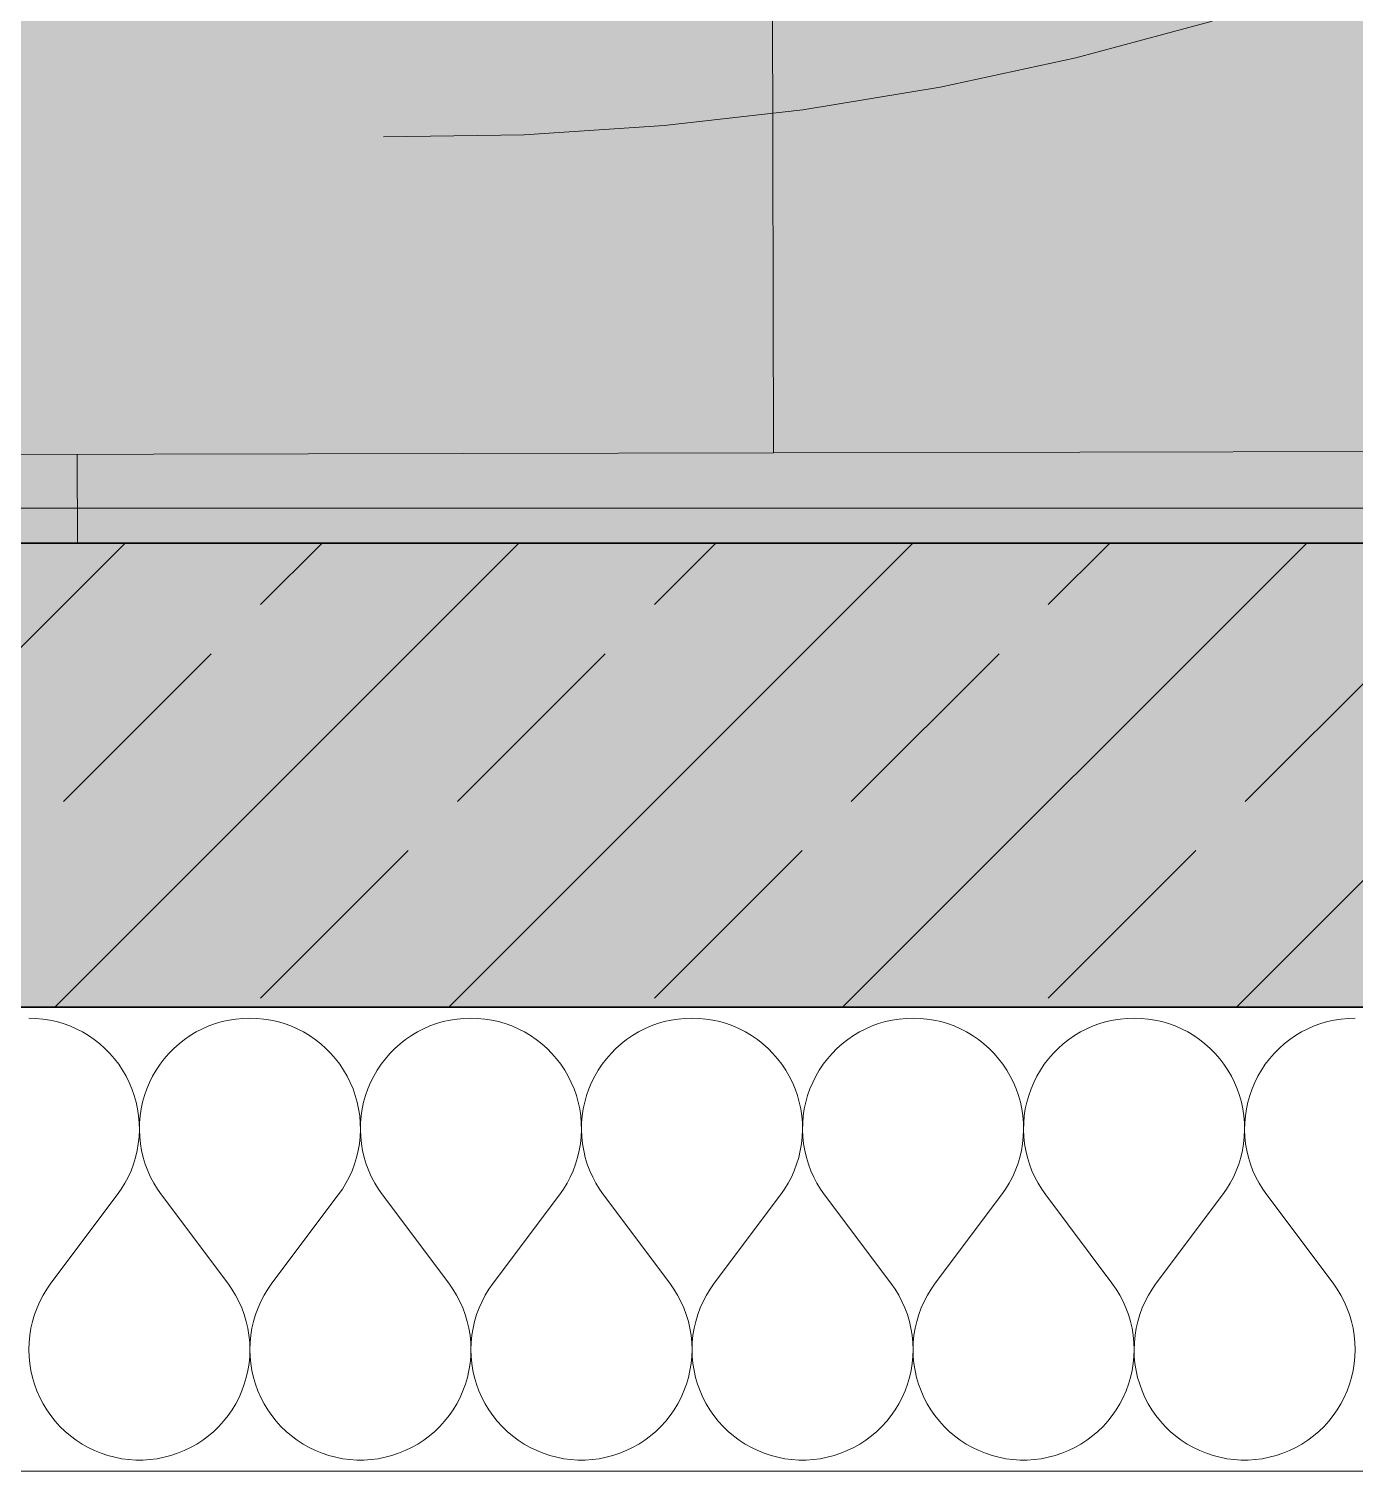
# Model space of a CAD drawing. Header units: metres. Extents: x -22.4 to 53.1, y 133.6 to 157.9.
# Drawn here: x 28.654 to 29.225, y 137.64 to 138.262 of the extents above; entities that cross this region are included whole.
import ezdxf

# ---------------------------------------------------------------- set-up
doc = ezdxf.new("R2010")
doc.units = ezdxf.units.M
doc.header["$MEASUREMENT"] = 0
doc.linetypes.add('Strichlinie_ eng', pattern=[0.0023, 0.0015, -0.0008])
for name, color, linetype in [('10  Treppen + Rampen', 7, 'Continuous'), ('10  Wand Massiv', 7, 'Continuous'), ('10  Wand Massiv_Schnittschraffur', 7, 'Continuous'), ('20  Boden Aufbauten', 7, 'Continuous'), ('20  Boden Aufbauten_Deckschraffur', 7, 'Continuous')]:
    doc.layers.add(name, color=color, linetype=linetype)

# ---------------------------------------------------------------- blocks, each defined once
blk = doc.blocks.new('*X23', base_point=(-23.4289, 120.77961))
at = {"layer": '20  Boden Aufbauten_Deckschraffur', "color": 254, "linetype": 'Continuous', "lineweight": 18, "ltscale": 1000, "true_color": 0xdfdfdf}
for p, q in [((28.97479, 138.07882), (28.97415, 138.37882)), ((28.56843, 138.07796), (28.97479, 138.07882)), ((28.67487, 138.03991), (28.67479, 138.07819)), ((28.97479, 138.07882), (29.87478, 138.08074)), ((28.97479, 138.07882), (29.87478, 138.08074))]:
    blk.add_line(p, q, dxfattribs=at)
blk = doc.blocks.new('*X62', base_point=(-23.4289, 120.77961))
at = {"layer": '10  Wand Massiv_Schnittschraffur', "color": 98, "linetype": 'Continuous', "lineweight": 13, "ltscale": 1000, "true_color": 0x000100}
for p, q in [((28.65697, 137.83505), (28.65396, 137.83515)), ((28.65997, 137.83477), (28.65697, 137.83505)), ((28.66295, 137.83429), (28.65997, 137.83477)), ((28.66588, 137.83363), (28.66295, 137.83429)), ((28.66878, 137.83278), (28.66588, 137.83363)), ((28.67161, 137.83176), (28.66878, 137.83278)), ((28.73439, 137.83278), (28.73156, 137.83176)), ((28.73728, 137.83363), (28.73439, 137.83278)), ((28.74022, 137.83429), (28.73728, 137.83363)), ((28.74319, 137.83477), (28.74022, 137.83429)), ((28.74619, 137.83505), (28.74319, 137.83477)), ((28.7492, 137.83515), (28.74619, 137.83505)), ((28.75221, 137.83505), (28.7492, 137.83515)), ((28.75521, 137.83477), (28.75221, 137.83505)), ((28.75818, 137.83429), (28.75521, 137.83477)), ((28.76112, 137.83363), (28.75818, 137.83429)), ((28.76401, 137.83278), (28.76112, 137.83363)), ((28.76685, 137.83176), (28.76401, 137.83278)), ((28.82963, 137.83278), (28.82679, 137.83176)), ((28.83252, 137.83363), (28.82963, 137.83278)), ((28.83546, 137.83429), (28.83252, 137.83363)), ((28.83843, 137.83477), (28.83546, 137.83429)), ((28.84143, 137.83505), (28.83843, 137.83477)), ((28.84444, 137.83515), (28.84143, 137.83505)), ((28.84745, 137.83505), (28.84444, 137.83515)), ((28.85045, 137.83477), (28.84745, 137.83505)), ((28.85342, 137.83429), (28.85045, 137.83477)), ((28.85636, 137.83363), (28.85342, 137.83429)), ((28.85925, 137.83278), (28.85636, 137.83363)), ((28.86208, 137.83176), (28.85925, 137.83278)), ((28.92486, 137.83278), (28.92203, 137.83176)), ((28.92775, 137.83363), (28.92486, 137.83278)), ((28.93069, 137.83429), (28.92775, 137.83363)), ((28.93367, 137.83477), (28.93069, 137.83429)), ((28.93667, 137.83505), (28.93367, 137.83477)), ((28.93968, 137.83515), (28.93667, 137.83505)), ((28.94269, 137.83505), (28.93968, 137.83515)), ((28.94569, 137.83477), (28.94269, 137.83505)), ((28.94866, 137.83429), (28.94569, 137.83477)), ((28.9516, 137.83363), (28.94866, 137.83429)), ((28.95449, 137.83278), (28.9516, 137.83363)), ((28.95732, 137.83176), (28.95449, 137.83278)), ((29.0201, 137.83278), (29.01727, 137.83176)), ((29.02299, 137.83363), (29.0201, 137.83278)), ((29.02593, 137.83429), (29.02299, 137.83363)), ((29.02891, 137.83477), (29.02593, 137.83429)), ((29.0319, 137.83505), (29.02891, 137.83477)), ((29.03491, 137.83515), (29.0319, 137.83505)), ((29.03793, 137.83505), (29.03491, 137.83515)), ((29.04092, 137.83477), (29.03793, 137.83505)), ((29.0439, 137.83429), (29.04092, 137.83477)), ((29.04684, 137.83363), (29.0439, 137.83429)), ((29.04973, 137.83278), (29.04684, 137.83363)), ((29.05256, 137.83176), (29.04973, 137.83278)), ((29.11534, 137.83278), (29.11251, 137.83176)), ((29.11823, 137.83363), (29.11534, 137.83278)), ((29.12117, 137.83429), (29.11823, 137.83363)), ((29.12414, 137.83477), (29.12117, 137.83429)), ((29.12714, 137.83505), (29.12414, 137.83477)), ((29.13015, 137.83515), (29.12714, 137.83505)), ((29.13316, 137.83505), (29.13015, 137.83515)), ((29.13616, 137.83477), (29.13316, 137.83505)), ((29.13914, 137.83429), (29.13616, 137.83477)), ((29.14208, 137.83363), (29.13914, 137.83429)), ((29.14497, 137.83278), (29.14208, 137.83363)), ((29.1478, 137.83176), (29.14497, 137.83278)), ((29.21058, 137.83278), (29.20775, 137.83176)), ((29.21347, 137.83363), (29.21058, 137.83278)), ((29.21641, 137.83429), (29.21347, 137.83363)), ((29.21938, 137.83477), (29.21641, 137.83429)), ((29.22238, 137.83505), (29.21938, 137.83477)), ((29.22539, 137.83515), (29.22238, 137.83505)), ((28.67437, 137.83055), (28.67161, 137.83176)), ((28.67705, 137.82918), (28.67437, 137.83055)), ((28.67963, 137.82763), (28.67705, 137.82918)), ((28.68212, 137.82593), (28.67963, 137.82763)), ((28.72353, 137.82763), (28.72104, 137.82593)), ((28.72612, 137.82918), (28.72353, 137.82763)), ((28.72879, 137.83055), (28.72612, 137.82918)), ((28.73156, 137.83176), (28.72879, 137.83055)), ((28.76961, 137.83055), (28.76685, 137.83176)), ((28.77229, 137.82918), (28.76961, 137.83055)), ((28.77487, 137.82763), (28.77229, 137.82918)), ((28.77736, 137.82593), (28.77487, 137.82763)), ((28.81877, 137.82763), (28.81628, 137.82593)), ((28.82135, 137.82918), (28.81877, 137.82763)), ((28.82403, 137.83055), (28.82135, 137.82918)), ((28.82679, 137.83176), (28.82403, 137.83055)), ((28.86484, 137.83055), (28.86208, 137.83176)), ((28.86752, 137.82918), (28.86484, 137.83055)), ((28.87011, 137.82763), (28.86752, 137.82918)), ((28.8726, 137.82593), (28.87011, 137.82763)), ((28.914, 137.82763), (28.91152, 137.82593)), ((28.91659, 137.82918), (28.914, 137.82763)), ((28.91927, 137.83055), (28.91659, 137.82918)), ((28.92203, 137.83176), (28.91927, 137.83055)), ((28.96008, 137.83055), (28.95732, 137.83176)), ((28.96276, 137.82918), (28.96008, 137.83055)), ((28.96535, 137.82763), (28.96276, 137.82918)), ((28.96783, 137.82593), (28.96535, 137.82763)), ((29.00924, 137.82763), (29.00676, 137.82593)), ((29.01183, 137.82918), (29.00924, 137.82763)), ((29.01451, 137.83055), (29.01183, 137.82918)), ((29.01727, 137.83176), (29.01451, 137.83055)), ((29.05532, 137.83055), (29.05256, 137.83176)), ((29.058, 137.82918), (29.05532, 137.83055)), ((29.06059, 137.82763), (29.058, 137.82918)), ((29.06307, 137.82593), (29.06059, 137.82763)), ((29.10448, 137.82763), (29.102, 137.82593)), ((29.10707, 137.82918), (29.10448, 137.82763)), ((29.10975, 137.83055), (29.10707, 137.82918)), ((29.11251, 137.83176), (29.10975, 137.83055)), ((29.15056, 137.83055), (29.1478, 137.83176)), ((29.15324, 137.82918), (29.15056, 137.83055)), ((29.15583, 137.82763), (29.15324, 137.82918)), ((29.15831, 137.82593), (29.15583, 137.82763)), ((29.19972, 137.82763), (29.19723, 137.82593)), ((29.20231, 137.82918), (29.19972, 137.82763)), ((29.20499, 137.83055), (29.20231, 137.82918)), ((29.20775, 137.83176), (29.20499, 137.83055)), ((28.68449, 137.82407), (28.68212, 137.82593)), ((28.68674, 137.82207), (28.68449, 137.82407)), ((28.68886, 137.81993), (28.68674, 137.82207)), ((28.69084, 137.81766), (28.68886, 137.81993)), ((28.7143, 137.81993), (28.71233, 137.81766)), ((28.71642, 137.82207), (28.7143, 137.81993)), ((28.71867, 137.82407), (28.71642, 137.82207)), ((28.72104, 137.82593), (28.71867, 137.82407)), ((28.77973, 137.82407), (28.77736, 137.82593)), ((28.78198, 137.82207), (28.77973, 137.82407)), ((28.7841, 137.81993), (28.78198, 137.82207)), ((28.78608, 137.81766), (28.7841, 137.81993)), ((28.80954, 137.81993), (28.80756, 137.81766)), ((28.81166, 137.82207), (28.80954, 137.81993)), ((28.81391, 137.82407), (28.81166, 137.82207)), ((28.81628, 137.82593), (28.81391, 137.82407)), ((28.87497, 137.82407), (28.8726, 137.82593)), ((28.87722, 137.82207), (28.87497, 137.82407)), ((28.87933, 137.81993), (28.87722, 137.82207)), ((28.88131, 137.81766), (28.87933, 137.81993)), ((28.90478, 137.81993), (28.9028, 137.81766)), ((28.9069, 137.82207), (28.90478, 137.81993)), ((28.90915, 137.82407), (28.9069, 137.82207)), ((28.91152, 137.82593), (28.90915, 137.82407)), ((28.97021, 137.82407), (28.96783, 137.82593)), ((28.97245, 137.82207), (28.97021, 137.82407)), ((28.97457, 137.81993), (28.97245, 137.82207)), ((28.97655, 137.81766), (28.97457, 137.81993)), ((29.00002, 137.81993), (28.99804, 137.81766)), ((29.00214, 137.82207), (29.00002, 137.81993)), ((29.00439, 137.82407), (29.00214, 137.82207)), ((29.00676, 137.82593), (29.00439, 137.82407)), ((29.06544, 137.82407), (29.06307, 137.82593)), ((29.06769, 137.82207), (29.06544, 137.82407)), ((29.06981, 137.81993), (29.06769, 137.82207)), ((29.07179, 137.81766), (29.06981, 137.81993)), ((29.09526, 137.81993), (29.09328, 137.81766)), ((29.09738, 137.82207), (29.09526, 137.81993)), ((29.09962, 137.82407), (29.09738, 137.82207)), ((29.102, 137.82593), (29.09962, 137.82407)), ((29.16068, 137.82407), (29.15831, 137.82593)), ((29.16293, 137.82207), (29.16068, 137.82407)), ((29.16505, 137.81993), (29.16293, 137.82207)), ((29.16703, 137.81766), (29.16505, 137.81993)), ((29.1905, 137.81993), (29.18852, 137.81766)), ((29.19261, 137.82207), (29.1905, 137.81993)), ((29.19486, 137.82407), (29.19261, 137.82207)), ((29.19723, 137.82593), (29.19486, 137.82407)), ((28.69267, 137.81527), (28.69084, 137.81766)), ((28.69434, 137.81276), (28.69267, 137.81527)), ((28.71049, 137.81527), (28.70882, 137.81276)), ((28.71233, 137.81766), (28.71049, 137.81527)), ((28.78791, 137.81527), (28.78608, 137.81766)), ((28.78958, 137.81276), (28.78791, 137.81527)), ((28.80573, 137.81527), (28.80406, 137.81276)), ((28.80756, 137.81766), (28.80573, 137.81527)), ((28.88314, 137.81527), (28.88131, 137.81766)), ((28.88482, 137.81276), (28.88314, 137.81527)), ((28.90097, 137.81527), (28.89929, 137.81276)), ((28.9028, 137.81766), (28.90097, 137.81527)), ((28.97838, 137.81527), (28.97655, 137.81766)), ((28.98006, 137.81276), (28.97838, 137.81527)), ((28.99621, 137.81527), (28.99453, 137.81276)), ((28.99804, 137.81766), (28.99621, 137.81527)), ((29.07362, 137.81527), (29.07179, 137.81766)), ((29.0753, 137.81276), (29.07362, 137.81527)), ((29.09145, 137.81527), (29.08977, 137.81276)), ((29.09328, 137.81766), (29.09145, 137.81527)), ((29.16886, 137.81527), (29.16703, 137.81766)), ((29.17054, 137.81276), (29.16886, 137.81527)), ((29.18669, 137.81527), (29.18501, 137.81276)), ((29.18852, 137.81766), (29.18669, 137.81527)), ((28.69586, 137.81016), (28.69434, 137.81276)), ((28.69721, 137.80747), (28.69586, 137.81016)), ((28.69838, 137.80469), (28.69721, 137.80747)), ((28.70596, 137.80747), (28.70478, 137.80469)), ((28.7073, 137.81016), (28.70596, 137.80747)), ((28.70882, 137.81276), (28.7073, 137.81016)), ((28.7911, 137.81016), (28.78958, 137.81276)), ((28.79244, 137.80747), (28.7911, 137.81016)), ((28.79362, 137.80469), (28.79244, 137.80747)), ((28.80119, 137.80747), (28.80002, 137.80469)), ((28.80254, 137.81016), (28.80119, 137.80747)), ((28.80406, 137.81276), (28.80254, 137.81016)), ((28.88634, 137.81016), (28.88482, 137.81276)), ((28.88768, 137.80747), (28.88634, 137.81016)), ((28.88886, 137.80469), (28.88768, 137.80747)), ((28.89643, 137.80747), (28.89526, 137.80469)), ((28.89778, 137.81016), (28.89643, 137.80747)), ((28.89929, 137.81276), (28.89778, 137.81016)), ((28.98157, 137.81016), (28.98006, 137.81276)), ((28.98292, 137.80747), (28.98157, 137.81016)), ((28.98409, 137.80469), (28.98292, 137.80747)), ((28.99167, 137.80747), (28.9905, 137.80469)), ((28.99302, 137.81016), (28.99167, 137.80747)), ((28.99453, 137.81276), (28.99302, 137.81016)), ((29.07681, 137.81016), (29.0753, 137.81276)), ((29.07816, 137.80747), (29.07681, 137.81016)), ((29.07933, 137.80469), (29.07816, 137.80747)), ((29.08691, 137.80747), (29.08574, 137.80469)), ((29.08826, 137.81016), (29.08691, 137.80747)), ((29.08977, 137.81276), (29.08826, 137.81016)), ((29.17205, 137.81016), (29.17054, 137.81276)), ((29.1734, 137.80747), (29.17205, 137.81016)), ((29.17457, 137.80469), (29.1734, 137.80747)), ((29.18215, 137.80747), (29.18097, 137.80469)), ((29.18349, 137.81016), (29.18215, 137.80747)), ((29.18501, 137.81276), (29.18349, 137.81016)), ((28.69938, 137.80185), (28.69838, 137.80469)), ((28.70019, 137.79895), (28.69938, 137.80185)), ((28.70379, 137.80185), (28.70297, 137.79895)), ((28.70478, 137.80469), (28.70379, 137.80185)), ((28.79462, 137.80185), (28.79362, 137.80469)), ((28.79543, 137.79895), (28.79462, 137.80185)), ((28.79902, 137.80185), (28.79821, 137.79895)), ((28.80002, 137.80469), (28.79902, 137.80185)), ((28.88985, 137.80185), (28.88886, 137.80469)), ((28.89067, 137.79895), (28.88985, 137.80185)), ((28.89426, 137.80185), (28.89345, 137.79895)), ((28.89526, 137.80469), (28.89426, 137.80185)), ((28.98509, 137.80185), (28.98409, 137.80469)), ((28.98591, 137.79895), (28.98509, 137.80185)), ((28.9895, 137.80185), (28.98869, 137.79895)), ((28.9905, 137.80469), (28.9895, 137.80185)), ((29.08033, 137.80185), (29.07933, 137.80469)), ((29.08114, 137.79895), (29.08033, 137.80185)), ((29.08474, 137.80185), (29.08392, 137.79895)), ((29.08574, 137.80469), (29.08474, 137.80185)), ((29.17557, 137.80185), (29.17457, 137.80469)), ((29.17638, 137.79895), (29.17557, 137.80185)), ((29.17998, 137.80185), (29.17916, 137.79895)), ((29.18097, 137.80469), (29.17998, 137.80185)), ((28.70082, 137.796), (28.70019, 137.79895)), ((28.70126, 137.79302), (28.70082, 137.796)), ((28.70234, 137.796), (28.7019, 137.79302)), ((28.70297, 137.79895), (28.70234, 137.796)), ((28.79606, 137.796), (28.79543, 137.79895)), ((28.7965, 137.79302), (28.79606, 137.796)), ((28.79758, 137.796), (28.79714, 137.79302)), ((28.79821, 137.79895), (28.79758, 137.796)), ((28.8913, 137.796), (28.89067, 137.79895)), ((28.89174, 137.79302), (28.8913, 137.796)), ((28.89282, 137.796), (28.89238, 137.79302)), ((28.89345, 137.79895), (28.89282, 137.796)), ((28.98654, 137.796), (28.98591, 137.79895)), ((28.98698, 137.79302), (28.98654, 137.796)), ((28.98806, 137.796), (28.98761, 137.79302)), ((28.98869, 137.79895), (28.98806, 137.796)), ((29.08177, 137.796), (29.08114, 137.79895)), ((29.08222, 137.79302), (29.08177, 137.796)), ((29.08329, 137.796), (29.08285, 137.79302)), ((29.08392, 137.79895), (29.08329, 137.796)), ((29.17701, 137.796), (29.17638, 137.79895)), ((29.17745, 137.79302), (29.17701, 137.796)), ((29.17853, 137.796), (29.17809, 137.79302)), ((29.17916, 137.79895), (29.17853, 137.796)), ((28.70152, 137.79002), (28.70126, 137.79302)), ((28.70158, 137.78701), (28.70152, 137.79002)), ((28.70165, 137.79002), (28.70158, 137.78701)), ((28.7019, 137.79302), (28.70165, 137.79002)), ((28.79675, 137.79002), (28.7965, 137.79302)), ((28.79682, 137.78701), (28.79675, 137.79002)), ((28.79689, 137.79002), (28.79682, 137.78701)), ((28.79714, 137.79302), (28.79689, 137.79002)), ((28.89199, 137.79002), (28.89174, 137.79302)), ((28.89206, 137.78701), (28.89199, 137.79002)), ((28.89212, 137.79002), (28.89206, 137.78701)), ((28.89238, 137.79302), (28.89212, 137.79002)), ((28.98723, 137.79002), (28.98698, 137.79302)), ((28.98729, 137.78701), (28.98723, 137.79002)), ((28.98736, 137.79002), (28.9873, 137.78701)), ((28.98761, 137.79302), (28.98736, 137.79002)), ((29.08247, 137.79002), (29.08222, 137.79302)), ((29.08253, 137.78701), (29.08247, 137.79002)), ((29.0826, 137.79002), (29.08254, 137.78701)), ((29.08285, 137.79302), (29.0826, 137.79002)), ((29.17771, 137.79002), (29.17745, 137.79302)), ((29.17777, 137.78701), (29.17771, 137.79002)), ((29.17784, 137.79002), (29.17777, 137.78701)), ((29.17809, 137.79302), (29.17784, 137.79002)), ((28.70113, 137.78101), (28.70145, 137.784)), ((28.70145, 137.784), (28.70158, 137.78701)), ((28.70158, 137.78701), (28.70171, 137.784)), ((28.70171, 137.784), (28.70203, 137.78101)), ((28.79637, 137.78101), (28.79669, 137.784)), ((28.79669, 137.784), (28.79682, 137.78701)), ((28.79682, 137.78701), (28.79695, 137.784)), ((28.79695, 137.784), (28.79727, 137.78101)), ((28.89161, 137.78101), (28.89193, 137.784)), ((28.89193, 137.784), (28.89206, 137.78701)), ((28.89206, 137.78701), (28.89219, 137.784)), ((28.89219, 137.784), (28.89251, 137.78101)), ((28.98685, 137.78101), (28.98717, 137.784)), ((28.98717, 137.784), (28.98729, 137.78701)), ((28.9873, 137.78701), (28.98743, 137.784)), ((28.98743, 137.784), (28.98774, 137.78101)), ((29.08209, 137.78101), (29.0824, 137.784)), ((29.0824, 137.784), (29.08253, 137.78701)), ((29.08254, 137.78701), (29.08266, 137.784)), ((29.08266, 137.784), (29.08298, 137.78101)), ((29.17732, 137.78101), (29.17764, 137.784)), ((29.17764, 137.784), (29.17777, 137.78701)), ((29.17777, 137.78701), (29.1779, 137.784)), ((29.1779, 137.784), (29.17822, 137.78101)), ((28.69993, 137.77511), (28.70063, 137.77804)), ((28.70063, 137.77804), (28.70113, 137.78101)), ((28.70203, 137.78101), (28.70254, 137.77804)), ((28.70254, 137.77804), (28.70323, 137.77511)), ((28.79517, 137.77511), (28.79586, 137.77804)), ((28.79586, 137.77804), (28.79637, 137.78101)), ((28.79727, 137.78101), (28.79778, 137.77804)), ((28.79778, 137.77804), (28.79847, 137.77511)), ((28.89041, 137.77511), (28.8911, 137.77804)), ((28.8911, 137.77804), (28.89161, 137.78101)), ((28.89251, 137.78101), (28.89301, 137.77804)), ((28.89301, 137.77804), (28.89371, 137.77511)), ((28.98565, 137.77511), (28.98634, 137.77804)), ((28.98634, 137.77804), (28.98685, 137.78101)), ((28.98774, 137.78101), (28.98825, 137.77804)), ((28.98825, 137.77804), (28.98894, 137.77511)), ((29.08089, 137.77511), (29.08158, 137.77804)), ((29.08158, 137.77804), (29.08209, 137.78101)), ((29.08298, 137.78101), (29.08349, 137.77804)), ((29.08349, 137.77804), (29.08418, 137.77511)), ((29.17612, 137.77511), (29.17682, 137.77804)), ((29.17682, 137.77804), (29.17732, 137.78101)), ((29.17822, 137.78101), (29.17873, 137.77804)), ((29.17873, 137.77804), (29.17942, 137.77511)), ((28.698, 137.7694), (28.69906, 137.77222)), ((28.69906, 137.77222), (28.69993, 137.77511)), ((28.70323, 137.77511), (28.70411, 137.77222)), ((28.70411, 137.77222), (28.70517, 137.7694)), ((28.79324, 137.7694), (28.79429, 137.77222)), ((28.79429, 137.77222), (28.79517, 137.77511)), ((28.79847, 137.77511), (28.79935, 137.77222)), ((28.79935, 137.77222), (28.8004, 137.7694)), ((28.88847, 137.7694), (28.88953, 137.77222)), ((28.88953, 137.77222), (28.89041, 137.77511)), ((28.89371, 137.77511), (28.89458, 137.77222)), ((28.89458, 137.77222), (28.89564, 137.7694)), ((28.98371, 137.7694), (28.98477, 137.77222)), ((28.98477, 137.77222), (28.98565, 137.77511)), ((28.98894, 137.77511), (28.98982, 137.77222)), ((28.98982, 137.77222), (28.99088, 137.7694)), ((29.07895, 137.7694), (29.08001, 137.77222)), ((29.08001, 137.77222), (29.08089, 137.77511)), ((29.08418, 137.77511), (29.08506, 137.77222)), ((29.08506, 137.77222), (29.08612, 137.7694)), ((29.17419, 137.7694), (29.17525, 137.77222)), ((29.17525, 137.77222), (29.17612, 137.77511)), ((29.17942, 137.77511), (29.1803, 137.77222)), ((29.1803, 137.77222), (29.18136, 137.7694)), ((28.69379, 137.76142), (28.69536, 137.76399)), ((28.69536, 137.76399), (28.69676, 137.76666)), ((28.69676, 137.76666), (28.698, 137.7694)), ((28.70517, 137.7694), (28.7064, 137.76666)), ((28.7064, 137.76666), (28.7078, 137.76399)), ((28.7078, 137.76399), (28.70938, 137.76142)), ((28.78903, 137.76142), (28.7906, 137.76399)), ((28.7906, 137.76399), (28.792, 137.76666)), ((28.792, 137.76666), (28.79324, 137.7694)), ((28.8004, 137.7694), (28.80164, 137.76666)), ((28.80164, 137.76666), (28.80304, 137.76399)), ((28.80304, 137.76399), (28.80461, 137.76142)), ((28.88426, 137.76142), (28.88584, 137.76399)), ((28.88584, 137.76399), (28.88724, 137.76666)), ((28.88724, 137.76666), (28.88847, 137.7694)), ((28.89564, 137.7694), (28.89688, 137.76666)), ((28.89688, 137.76666), (28.89828, 137.76399)), ((28.89828, 137.76399), (28.89985, 137.76142)), ((28.9795, 137.76142), (28.98107, 137.76399)), ((28.98107, 137.76399), (28.98248, 137.76666)), ((28.98248, 137.76666), (28.98371, 137.7694)), ((28.99088, 137.7694), (28.99211, 137.76666)), ((28.99211, 137.76666), (28.99352, 137.76399)), ((28.99352, 137.76399), (28.99509, 137.76142)), ((29.07474, 137.76142), (29.07631, 137.76399)), ((29.07631, 137.76399), (29.07772, 137.76666)), ((29.07772, 137.76666), (29.07895, 137.7694)), ((29.08612, 137.7694), (29.08735, 137.76666)), ((29.08735, 137.76666), (29.08876, 137.76399)), ((29.08876, 137.76399), (29.09033, 137.76142)), ((29.16998, 137.76142), (29.17155, 137.76399)), ((29.17155, 137.76399), (29.17295, 137.76666)), ((29.17295, 137.76666), (29.17419, 137.7694)), ((29.18136, 137.7694), (29.18259, 137.76666)), ((29.18259, 137.76666), (29.18399, 137.76399)), ((29.18399, 137.76399), (29.18557, 137.76142)), ((28.66349, 137.72086), (28.69206, 137.75896)), ((28.69206, 137.75896), (28.69379, 137.76142)), ((28.70938, 137.76142), (28.71111, 137.75896)), ((28.73968, 137.72086), (28.71111, 137.75896)), ((28.75872, 137.72086), (28.7873, 137.75896)), ((28.7873, 137.75896), (28.78903, 137.76142)), ((28.80461, 137.76142), (28.80634, 137.75896)), ((28.83491, 137.72086), (28.80634, 137.75896)), ((28.85396, 137.72086), (28.88253, 137.75896)), ((28.88253, 137.75896), (28.88426, 137.76142)), ((28.89985, 137.76142), (28.90158, 137.75896)), ((28.93015, 137.72086), (28.90158, 137.75896)), ((28.9492, 137.72086), (28.97777, 137.75896)), ((28.97777, 137.75896), (28.9795, 137.76142)), ((28.99509, 137.76142), (28.99682, 137.75896)), ((29.02539, 137.72086), (28.99682, 137.75896)), ((29.04444, 137.72086), (29.07301, 137.75896)), ((29.07301, 137.75896), (29.07474, 137.76142)), ((29.09033, 137.76142), (29.09206, 137.75896)), ((29.12063, 137.72086), (29.09206, 137.75896)), ((29.13968, 137.72086), (29.16825, 137.75896)), ((29.16825, 137.75896), (29.16998, 137.76142)), ((29.18557, 137.76142), (29.1873, 137.75896)), ((29.21587, 137.72086), (29.1873, 137.75896)), ((28.66349, 137.72086), (28.66173, 137.71836)), ((28.74143, 137.71836), (28.73968, 137.72086)), ((28.75872, 137.72086), (28.75697, 137.71836)), ((28.83667, 137.71836), (28.83491, 137.72086)), ((28.85396, 137.72086), (28.85221, 137.71836)), ((28.93191, 137.71836), (28.93015, 137.72086)), ((28.9492, 137.72086), (28.94745, 137.71836)), ((29.02715, 137.71836), (29.02539, 137.72086)), ((29.04444, 137.72086), (29.04268, 137.71836)), ((29.12238, 137.71836), (29.12063, 137.72086)), ((29.13968, 137.72086), (29.13792, 137.71836)), ((29.21762, 137.71836), (29.21587, 137.72086)), ((28.66014, 137.71575), (28.65872, 137.71304)), ((28.66173, 137.71836), (28.66014, 137.71575)), ((28.74302, 137.71575), (28.74143, 137.71836)), ((28.74444, 137.71304), (28.74302, 137.71575)), ((28.75538, 137.71575), (28.75396, 137.71304)), ((28.75697, 137.71836), (28.75538, 137.71575)), ((28.83826, 137.71575), (28.83667, 137.71836)), ((28.83968, 137.71304), (28.83826, 137.71575)), ((28.85062, 137.71575), (28.8492, 137.71304)), ((28.85221, 137.71836), (28.85062, 137.71575)), ((28.9335, 137.71575), (28.93191, 137.71836)), ((28.93492, 137.71304), (28.9335, 137.71575)), ((28.94586, 137.71575), (28.94444, 137.71304)), ((28.94745, 137.71836), (28.94586, 137.71575)), ((29.02874, 137.71575), (29.02715, 137.71836)), ((29.03015, 137.71304), (29.02874, 137.71575)), ((29.04109, 137.71575), (29.03968, 137.71304)), ((29.04268, 137.71836), (29.04109, 137.71575)), ((29.12397, 137.71575), (29.12238, 137.71836)), ((29.12539, 137.71304), (29.12397, 137.71575)), ((29.13633, 137.71575), (29.13491, 137.71304)), ((29.13792, 137.71836), (29.13633, 137.71575)), ((29.21921, 137.71575), (29.21762, 137.71836)), ((29.22063, 137.71304), (29.21921, 137.71575)), ((28.65748, 137.71025), (28.65642, 137.70739)), ((28.65872, 137.71304), (28.65748, 137.71025)), ((28.74568, 137.71025), (28.74444, 137.71304)), ((28.74674, 137.70739), (28.74568, 137.71025)), ((28.75272, 137.71025), (28.75166, 137.70739)), ((28.75396, 137.71304), (28.75272, 137.71025)), ((28.84092, 137.71025), (28.83968, 137.71304)), ((28.84198, 137.70739), (28.84092, 137.71025)), ((28.84796, 137.71025), (28.8469, 137.70739)), ((28.8492, 137.71304), (28.84796, 137.71025)), ((28.93616, 137.71025), (28.93492, 137.71304)), ((28.93722, 137.70739), (28.93616, 137.71025)), ((28.94319, 137.71025), (28.94213, 137.70739)), ((28.94444, 137.71304), (28.94319, 137.71025)), ((29.0314, 137.71025), (29.03015, 137.71304)), ((29.03246, 137.70739), (29.0314, 137.71025)), ((29.03843, 137.71025), (29.03737, 137.70739)), ((29.03968, 137.71304), (29.03843, 137.71025)), ((29.12664, 137.71025), (29.12539, 137.71304)), ((29.1277, 137.70739), (29.12664, 137.71025)), ((29.13367, 137.71025), (29.13261, 137.70739)), ((29.13491, 137.71304), (29.13367, 137.71025)), ((29.22187, 137.71025), (29.22063, 137.71304)), ((29.22293, 137.70739), (29.22187, 137.71025)), ((28.65554, 137.70446), (28.65486, 137.70148)), ((28.65642, 137.70739), (28.65554, 137.70446)), ((28.74762, 137.70446), (28.74674, 137.70739)), ((28.74831, 137.70148), (28.74762, 137.70446)), ((28.75078, 137.70446), (28.7501, 137.70148)), ((28.75166, 137.70739), (28.75078, 137.70446)), ((28.84286, 137.70446), (28.84198, 137.70739)), ((28.84354, 137.70148), (28.84286, 137.70446)), ((28.84602, 137.70446), (28.84533, 137.70148)), ((28.8469, 137.70739), (28.84602, 137.70446)), ((28.9381, 137.70446), (28.93722, 137.70739)), ((28.93878, 137.70148), (28.9381, 137.70446)), ((28.94126, 137.70446), (28.94057, 137.70148)), ((28.94213, 137.70739), (28.94126, 137.70446)), ((29.03333, 137.70446), (29.03246, 137.70739)), ((29.03402, 137.70148), (29.03333, 137.70446)), ((29.0365, 137.70446), (29.03581, 137.70148)), ((29.03737, 137.70739), (29.0365, 137.70446)), ((29.12857, 137.70446), (29.1277, 137.70739)), ((29.12926, 137.70148), (29.12857, 137.70446)), ((29.13173, 137.70446), (29.13105, 137.70148)), ((29.13261, 137.70739), (29.13173, 137.70446)), ((29.22381, 137.70446), (29.22293, 137.70739)), ((29.2245, 137.70148), (29.22381, 137.70446)), ((28.65436, 137.69846), (28.65407, 137.69542)), ((28.65486, 137.70148), (28.65436, 137.69846)), ((28.7488, 137.69846), (28.74831, 137.70148)), ((28.7491, 137.69542), (28.7488, 137.69846)), ((28.7496, 137.69846), (28.7493, 137.69542)), ((28.7501, 137.70148), (28.7496, 137.69846)), ((28.84404, 137.69846), (28.84354, 137.70148)), ((28.84434, 137.69542), (28.84404, 137.69846)), ((28.84484, 137.69846), (28.84454, 137.69542)), ((28.84533, 137.70148), (28.84484, 137.69846)), ((28.93927, 137.69846), (28.93878, 137.70148)), ((28.93957, 137.69542), (28.93927, 137.69846)), ((28.94008, 137.69846), (28.93978, 137.69542)), ((28.94057, 137.70148), (28.94008, 137.69846)), ((29.03451, 137.69846), (29.03402, 137.70148)), ((29.03481, 137.69542), (29.03451, 137.69846)), ((29.03532, 137.69846), (29.03502, 137.69542)), ((29.03581, 137.70148), (29.03532, 137.69846)), ((29.12975, 137.69846), (29.12926, 137.70148)), ((29.13005, 137.69542), (29.12975, 137.69846)), ((29.13056, 137.69846), (29.13026, 137.69542)), ((29.13105, 137.70148), (29.13056, 137.69846)), ((29.22499, 137.69846), (29.2245, 137.70148)), ((29.22529, 137.69542), (29.22499, 137.69846)), ((28.65407, 137.69542), (28.65396, 137.69237)), ((28.65396, 137.69237), (28.65406, 137.68931)), ((28.65406, 137.68931), (28.65434, 137.68627)), ((28.74882, 137.68627), (28.74911, 137.68931)), ((28.7492, 137.69237), (28.7491, 137.69542)), ((28.74911, 137.68931), (28.7492, 137.69237)), ((28.7493, 137.69542), (28.7492, 137.69237)), ((28.7492, 137.69237), (28.74929, 137.68931)), ((28.74929, 137.68931), (28.74958, 137.68627)), ((28.84406, 137.68627), (28.84435, 137.68931)), ((28.84444, 137.69237), (28.84434, 137.69542)), ((28.84435, 137.68931), (28.84444, 137.69237)), ((28.84454, 137.69542), (28.84444, 137.69237)), ((28.84444, 137.69237), (28.84453, 137.68931)), ((28.84453, 137.68931), (28.84482, 137.68627)), ((28.9393, 137.68627), (28.93958, 137.68931)), ((28.93968, 137.69237), (28.93957, 137.69542)), ((28.93958, 137.68931), (28.93968, 137.69237)), ((28.93978, 137.69542), (28.93968, 137.69237)), ((28.93968, 137.69237), (28.93977, 137.68931)), ((28.93977, 137.68931), (28.94006, 137.68627)), ((29.03453, 137.68627), (29.03482, 137.68931)), ((29.03491, 137.69237), (29.03481, 137.69542)), ((29.03482, 137.68931), (29.03491, 137.69237)), ((29.03502, 137.69542), (29.03491, 137.69237)), ((29.03491, 137.69237), (29.03501, 137.68931)), ((29.03501, 137.68931), (29.0353, 137.68627)), ((29.12977, 137.68627), (29.13006, 137.68931)), ((29.13015, 137.69237), (29.13005, 137.69542)), ((29.13006, 137.68931), (29.13015, 137.69237)), ((29.13026, 137.69542), (29.13015, 137.69237)), ((29.13015, 137.69237), (29.13025, 137.68931)), ((29.13025, 137.68931), (29.13053, 137.68627)), ((29.22501, 137.68627), (29.2253, 137.68931)), ((29.22539, 137.69237), (29.22529, 137.69542)), ((29.2253, 137.68931), (29.22539, 137.69237)), ((28.65434, 137.68627), (28.65483, 137.68325)), ((28.65483, 137.68325), (28.6555, 137.68027)), ((28.74766, 137.68027), (28.74834, 137.68325)), ((28.74834, 137.68325), (28.74882, 137.68627)), ((28.74958, 137.68627), (28.75007, 137.68325)), ((28.75007, 137.68325), (28.75074, 137.68027)), ((28.8429, 137.68027), (28.84357, 137.68325)), ((28.84357, 137.68325), (28.84406, 137.68627)), ((28.84482, 137.68627), (28.8453, 137.68325)), ((28.8453, 137.68325), (28.84598, 137.68027)), ((28.93814, 137.68027), (28.93881, 137.68325)), ((28.93881, 137.68325), (28.9393, 137.68627)), ((28.94006, 137.68627), (28.94054, 137.68325)), ((28.94054, 137.68325), (28.94122, 137.68027)), ((29.03337, 137.68027), (29.03405, 137.68325)), ((29.03405, 137.68325), (29.03453, 137.68627)), ((29.0353, 137.68627), (29.03578, 137.68325)), ((29.03578, 137.68325), (29.03646, 137.68027)), ((29.12861, 137.68027), (29.12929, 137.68325)), ((29.12929, 137.68325), (29.12977, 137.68627)), ((29.13053, 137.68627), (29.13102, 137.68325)), ((29.13102, 137.68325), (29.13169, 137.68027)), ((29.22385, 137.68027), (29.22453, 137.68325)), ((29.22453, 137.68325), (29.22501, 137.68627)), ((28.6555, 137.68027), (28.65637, 137.67734)), ((28.65637, 137.67734), (28.65742, 137.67447)), ((28.74574, 137.67447), (28.74679, 137.67734)), ((28.74679, 137.67734), (28.74766, 137.68027)), ((28.75074, 137.68027), (28.75161, 137.67734)), ((28.75161, 137.67734), (28.75266, 137.67447)), ((28.84098, 137.67447), (28.84203, 137.67734)), ((28.84203, 137.67734), (28.8429, 137.68027)), ((28.84598, 137.68027), (28.84684, 137.67734)), ((28.84684, 137.67734), (28.8479, 137.67447)), ((28.93622, 137.67447), (28.93727, 137.67734)), ((28.93727, 137.67734), (28.93814, 137.68027)), ((28.94122, 137.68027), (28.94208, 137.67734)), ((28.94208, 137.67734), (28.94313, 137.67447)), ((29.03146, 137.67447), (29.03251, 137.67734)), ((29.03251, 137.67734), (29.03337, 137.68027)), ((29.03646, 137.68027), (29.03732, 137.67734)), ((29.03732, 137.67734), (29.03837, 137.67447)), ((29.1267, 137.67447), (29.12775, 137.67734)), ((29.12775, 137.67734), (29.12861, 137.68027)), ((29.13169, 137.68027), (29.13256, 137.67734)), ((29.13256, 137.67734), (29.13361, 137.67447)), ((29.22193, 137.67447), (29.22299, 137.67734)), ((29.22299, 137.67734), (29.22385, 137.68027)), ((28.65742, 137.67447), (28.65865, 137.67168)), ((28.65865, 137.67168), (28.66006, 137.66897)), ((28.7431, 137.66897), (28.74451, 137.67168)), ((28.74451, 137.67168), (28.74574, 137.67447)), ((28.75266, 137.67447), (28.75389, 137.67168)), ((28.75389, 137.67168), (28.7553, 137.66897)), ((28.83834, 137.66897), (28.83975, 137.67168)), ((28.83975, 137.67168), (28.84098, 137.67447)), ((28.8479, 137.67447), (28.84913, 137.67168)), ((28.84913, 137.67168), (28.85054, 137.66897)), ((28.93358, 137.66897), (28.93499, 137.67168)), ((28.93499, 137.67168), (28.93622, 137.67447)), ((28.94313, 137.67447), (28.94437, 137.67168)), ((28.94437, 137.67168), (28.94578, 137.66897)), ((29.02881, 137.66897), (29.03022, 137.67168)), ((29.03022, 137.67168), (29.03146, 137.67447)), ((29.03837, 137.67447), (29.03961, 137.67168)), ((29.03961, 137.67168), (29.04102, 137.66897)), ((29.12405, 137.66897), (29.12546, 137.67168)), ((29.12546, 137.67168), (29.1267, 137.67447)), ((29.13361, 137.67447), (29.13484, 137.67168)), ((29.13484, 137.67168), (29.13625, 137.66897)), ((29.21929, 137.66897), (29.2207, 137.67168)), ((29.2207, 137.67168), (29.22193, 137.67447)), ((28.66006, 137.66897), (28.66165, 137.66635)), ((28.66165, 137.66635), (28.66339, 137.66385)), ((28.73977, 137.66385), (28.74152, 137.66635)), ((28.74152, 137.66635), (28.7431, 137.66897)), ((28.7553, 137.66897), (28.75688, 137.66635)), ((28.75688, 137.66635), (28.75863, 137.66385)), ((28.83501, 137.66385), (28.83676, 137.66635)), ((28.83676, 137.66635), (28.83834, 137.66897)), ((28.85054, 137.66897), (28.85212, 137.66635)), ((28.85212, 137.66635), (28.85387, 137.66385)), ((28.93025, 137.66385), (28.93199, 137.66635)), ((28.93199, 137.66635), (28.93358, 137.66897)), ((28.94578, 137.66897), (28.94736, 137.66635)), ((28.94736, 137.66635), (28.94911, 137.66385)), ((29.02549, 137.66385), (29.02723, 137.66635)), ((29.02723, 137.66635), (29.02881, 137.66897)), ((29.04102, 137.66897), (29.0426, 137.66635)), ((29.0426, 137.66635), (29.04434, 137.66385)), ((29.12072, 137.66385), (29.12247, 137.66635)), ((29.12247, 137.66635), (29.12405, 137.66897)), ((29.13625, 137.66897), (29.13784, 137.66635)), ((29.13784, 137.66635), (29.13958, 137.66385)), ((29.21596, 137.66385), (29.21771, 137.66635)), ((29.21771, 137.66635), (29.21929, 137.66897)), ((28.66339, 137.66385), (28.66529, 137.66145)), ((28.66529, 137.66145), (28.66735, 137.65919)), ((28.66735, 137.65919), (28.66954, 137.65706)), ((28.73362, 137.65706), (28.73582, 137.65919)), ((28.73582, 137.65919), (28.73787, 137.66145)), ((28.73787, 137.66145), (28.73977, 137.66385)), ((28.75863, 137.66385), (28.76053, 137.66145)), ((28.76053, 137.66145), (28.76258, 137.65919)), ((28.76258, 137.65919), (28.76478, 137.65706)), ((28.82886, 137.65706), (28.83106, 137.65919)), ((28.83106, 137.65919), (28.83311, 137.66145)), ((28.83311, 137.66145), (28.83501, 137.66385)), ((28.85387, 137.66385), (28.85577, 137.66145)), ((28.85577, 137.66145), (28.85782, 137.65919)), ((28.85782, 137.65919), (28.86002, 137.65706)), ((28.9241, 137.65706), (28.92629, 137.65919)), ((28.92629, 137.65919), (28.92835, 137.66145)), ((28.92835, 137.66145), (28.93025, 137.66385)), ((28.94911, 137.66385), (28.95101, 137.66145)), ((28.95101, 137.66145), (28.95306, 137.65919)), ((28.95306, 137.65919), (28.95525, 137.65706)), ((29.01934, 137.65706), (29.02153, 137.65919)), ((29.02153, 137.65919), (29.02358, 137.66145)), ((29.02358, 137.66145), (29.02549, 137.66385)), ((29.04434, 137.66385), (29.04625, 137.66145)), ((29.04625, 137.66145), (29.0483, 137.65919)), ((29.0483, 137.65919), (29.05049, 137.65706)), ((29.11458, 137.65706), (29.11677, 137.65919)), ((29.11677, 137.65919), (29.11882, 137.66145)), ((29.11882, 137.66145), (29.12072, 137.66385)), ((29.13958, 137.66385), (29.14148, 137.66145)), ((29.14148, 137.66145), (29.14354, 137.65919)), ((29.14354, 137.65919), (29.14573, 137.65706)), ((29.20981, 137.65706), (29.21201, 137.65919)), ((29.21201, 137.65919), (29.21406, 137.66145)), ((29.21406, 137.66145), (29.21596, 137.66385)), ((28.66954, 137.65706), (28.67186, 137.65508)), ((28.67186, 137.65508), (28.67431, 137.65325)), ((28.67431, 137.65325), (28.67687, 137.65158)), ((28.72629, 137.65158), (28.72885, 137.65325)), ((28.72885, 137.65325), (28.7313, 137.65508)), ((28.7313, 137.65508), (28.73362, 137.65706)), ((28.76478, 137.65706), (28.7671, 137.65508)), ((28.7671, 137.65508), (28.76955, 137.65325)), ((28.76955, 137.65325), (28.77211, 137.65158)), ((28.82153, 137.65158), (28.82409, 137.65325)), ((28.82409, 137.65325), (28.82654, 137.65508)), ((28.82654, 137.65508), (28.82886, 137.65706)), ((28.86002, 137.65706), (28.86234, 137.65508)), ((28.86234, 137.65508), (28.86479, 137.65325)), ((28.86479, 137.65325), (28.86735, 137.65158)), ((28.91677, 137.65158), (28.91933, 137.65325)), ((28.91933, 137.65325), (28.92177, 137.65508)), ((28.92177, 137.65508), (28.9241, 137.65706)), ((28.95525, 137.65706), (28.95758, 137.65508)), ((28.95758, 137.65508), (28.96003, 137.65325)), ((28.96003, 137.65325), (28.96259, 137.65158)), ((29.012, 137.65158), (29.01456, 137.65325)), ((29.01456, 137.65325), (29.01701, 137.65508)), ((29.01701, 137.65508), (29.01934, 137.65706)), ((29.05049, 137.65706), (29.05282, 137.65508)), ((29.05282, 137.65508), (29.05527, 137.65325)), ((29.05527, 137.65325), (29.05783, 137.65158)), ((29.10724, 137.65158), (29.1098, 137.65325)), ((29.1098, 137.65325), (29.11225, 137.65508)), ((29.11225, 137.65508), (29.11458, 137.65706)), ((29.14573, 137.65706), (29.14806, 137.65508)), ((29.14806, 137.65508), (29.1505, 137.65325)), ((29.1505, 137.65325), (29.15306, 137.65158)), ((29.20248, 137.65158), (29.20504, 137.65325)), ((29.20504, 137.65325), (29.20749, 137.65508)), ((29.20749, 137.65508), (29.20981, 137.65706)), ((28.67687, 137.65158), (28.67953, 137.65008)), ((28.67953, 137.65008), (28.68229, 137.64875)), ((28.68229, 137.64875), (28.68512, 137.64761)), ((28.68512, 137.64761), (28.68802, 137.64664)), ((28.68802, 137.64664), (28.69097, 137.64587)), ((28.69097, 137.64587), (28.69397, 137.64528)), ((28.70919, 137.64528), (28.71219, 137.64587)), ((28.71219, 137.64587), (28.71514, 137.64664)), ((28.71514, 137.64664), (28.71804, 137.64761)), ((28.71804, 137.64761), (28.72088, 137.64875)), ((28.72088, 137.64875), (28.72363, 137.65008)), ((28.72363, 137.65008), (28.72629, 137.65158)), ((28.77211, 137.65158), (28.77477, 137.65008)), ((28.77477, 137.65008), (28.77752, 137.64875)), ((28.77752, 137.64875), (28.78036, 137.64761)), ((28.78036, 137.64761), (28.78326, 137.64664)), ((28.78326, 137.64664), (28.78621, 137.64587)), ((28.78621, 137.64587), (28.78921, 137.64528)), ((28.80443, 137.64528), (28.80743, 137.64587)), ((28.80743, 137.64587), (28.81038, 137.64664)), ((28.81038, 137.64664), (28.81328, 137.64761)), ((28.81328, 137.64761), (28.81611, 137.64875)), ((28.81611, 137.64875), (28.81887, 137.65008)), ((28.81887, 137.65008), (28.82153, 137.65158)), ((28.86735, 137.65158), (28.87001, 137.65008)), ((28.87001, 137.65008), (28.87276, 137.64875)), ((28.87276, 137.64875), (28.8756, 137.64761)), ((28.8756, 137.64761), (28.87849, 137.64664)), ((28.87849, 137.64664), (28.88145, 137.64587)), ((28.88145, 137.64587), (28.88445, 137.64528)), ((28.89967, 137.64528), (28.90267, 137.64587)), ((28.90267, 137.64587), (28.90562, 137.64664)), ((28.90562, 137.64664), (28.90852, 137.64761)), ((28.90852, 137.64761), (28.91135, 137.64875)), ((28.91135, 137.64875), (28.91411, 137.65008)), ((28.91411, 137.65008), (28.91677, 137.65158)), ((28.96259, 137.65158), (28.96525, 137.65008)), ((28.96525, 137.65008), (28.968, 137.64875)), ((28.968, 137.64875), (28.97083, 137.64761)), ((28.97083, 137.64761), (28.97373, 137.64664)), ((28.97373, 137.64664), (28.97669, 137.64587)), ((28.97669, 137.64587), (28.97969, 137.64528)), ((28.9949, 137.64528), (28.9979, 137.64587)), ((28.9979, 137.64587), (29.00086, 137.64664)), ((29.00086, 137.64664), (29.00376, 137.64761)), ((29.00376, 137.64761), (29.00659, 137.64875)), ((29.00659, 137.64875), (29.00934, 137.65008)), ((29.00934, 137.65008), (29.012, 137.65158)), ((29.05783, 137.65158), (29.06049, 137.65008)), ((29.06049, 137.65008), (29.06324, 137.64875)), ((29.06324, 137.64875), (29.06607, 137.64761)), ((29.06607, 137.64761), (29.06897, 137.64664)), ((29.06897, 137.64664), (29.07193, 137.64587)), ((29.07193, 137.64587), (29.07493, 137.64528)), ((29.09014, 137.64528), (29.09314, 137.64587)), ((29.09314, 137.64587), (29.0961, 137.64664)), ((29.0961, 137.64664), (29.099, 137.64761)), ((29.099, 137.64761), (29.10183, 137.64875)), ((29.10183, 137.64875), (29.10458, 137.65008)), ((29.10458, 137.65008), (29.10724, 137.65158)), ((29.15306, 137.65158), (29.15572, 137.65008)), ((29.15572, 137.65008), (29.15848, 137.64875)), ((29.15848, 137.64875), (29.16131, 137.64761)), ((29.16131, 137.64761), (29.16421, 137.64664)), ((29.16421, 137.64664), (29.16716, 137.64587)), ((29.16716, 137.64587), (29.17016, 137.64528)), ((29.18538, 137.64528), (29.18838, 137.64587)), ((29.18838, 137.64587), (29.19134, 137.64664)), ((29.19134, 137.64664), (29.19423, 137.64761)), ((29.19423, 137.64761), (29.19707, 137.64875)), ((29.19707, 137.64875), (29.19982, 137.65008)), ((29.19982, 137.65008), (29.20248, 137.65158)), ((28.69397, 137.64528), (28.697, 137.64489)), ((28.697, 137.64489), (28.70005, 137.64469)), ((28.70005, 137.64469), (28.70311, 137.64469)), ((28.70311, 137.64469), (28.70616, 137.64489)), ((28.70616, 137.64489), (28.70919, 137.64528)), ((28.78921, 137.64528), (28.79224, 137.64489)), ((28.79224, 137.64489), (28.79529, 137.64469)), ((28.79529, 137.64469), (28.79835, 137.64469)), ((28.79835, 137.64469), (28.8014, 137.64489)), ((28.8014, 137.64489), (28.80443, 137.64528)), ((28.88445, 137.64528), (28.88748, 137.64489)), ((28.88748, 137.64489), (28.89053, 137.64469)), ((28.89053, 137.64469), (28.89359, 137.64469)), ((28.89359, 137.64469), (28.89664, 137.64489)), ((28.89664, 137.64489), (28.89967, 137.64528)), ((28.97969, 137.64528), (28.98272, 137.64489)), ((28.98272, 137.64489), (28.98577, 137.64469)), ((28.98577, 137.64469), (28.98882, 137.64469)), ((28.98882, 137.64469), (28.99187, 137.64489)), ((28.99187, 137.64489), (28.9949, 137.64528)), ((29.07493, 137.64528), (29.07796, 137.64489)), ((29.07796, 137.64489), (29.08101, 137.64469)), ((29.08101, 137.64469), (29.08406, 137.64469)), ((29.08406, 137.64469), (29.08711, 137.64489)), ((29.08711, 137.64489), (29.09014, 137.64528)), ((29.17016, 137.64528), (29.17319, 137.64489)), ((29.17319, 137.64489), (29.17624, 137.64469)), ((29.17624, 137.64469), (29.1793, 137.64469)), ((29.1793, 137.64469), (29.18235, 137.64489)), ((29.18235, 137.64489), (29.18538, 137.64528))]:
    blk.add_line(p, q, dxfattribs=at)

msp = doc.modelspace()

# ---------------------------------------------------------------- hatches: boundary and pattern name
at = {"layer": '10  Wand Massiv_Schnittschraffur', "linetype": 'Continuous', "lineweight": 0, "true_color": 0xffffff}
for points in [[(29.91417, 138.05491), (24.60343, 138.05491), (24.60343, 138.03991), (29.91417, 138.03991)], [(24.60343, 137.83991), (29.91417, 137.83991), (29.91417, 138.03991), (24.60343, 138.03991)]]:
    msp.add_hatch(color=7, dxfattribs=at).paths.add_polyline_path(points)
at = {"layer": '10  Wand Massiv_Schnittschraffur', "linetype": 'Continuous', "lineweight": 13, "true_color": 0x000100}
h = msp.add_hatch(dxfattribs=at)
h.set_pattern_fill('Gips_0001', color=98, style=0, pattern_type=2)
h.set_pattern_definition([(26.86749, (-110.107942, 75.264664), (-0.0112982155, 0.0223013526), [0, -0.025])])
h.paths.add_polyline_path([(29.91417, 138.05491), (24.60343, 138.05491), (24.60343, 138.03991), (29.91417, 138.03991)])
h = msp.add_hatch(dxfattribs=at)
h.set_pattern_fill('Beton__Stahlbeton_0001', color=98, style=0, pattern_type=2)
h.set_pattern_definition([(45, (-110.10794, 75.26466), (-0.08485281, 0.08485281), []), (45, (-110.15037, 75.30709), (-0.08485281, 0.08485281), [0.09, -0.03])])
h.paths.add_polyline_path([(24.60343, 137.83991), (29.91417, 137.83991), (29.91417, 138.03991), (24.60343, 138.03991)])
at = {"layer": '20  Boden Aufbauten_Deckschraffur', "linetype": 'Continuous', "lineweight": 0, "true_color": 0xffffff}
msp.add_hatch(color=7, dxfattribs=at).paths.add_polyline_path([(29.05343, 143.53991), (28.81843, 143.53991), (28.81843, 139.53986), (28.56843, 139.53986), (28.56843, 138.03991), (30.76843, 138.03991), (30.76843, 138.13991), (31.01843, 138.13991), (31.01843, 139.61991), (30.76843, 139.61991), (30.76843, 143.53991), (30.53343, 143.53991), (30.53343, 143.78991), (29.05343, 143.78991)])

# ---------------------------------------------------------------- linework, layer by layer
at = {"layer": '10  Treppen + Rampen', "color": 7, "linetype": 'Strichlinie_ eng', "lineweight": 13, "ltscale": 1000}
msp.add_arc((28.81843, 139.43489), 1.22, 269.4535, 359.63544, dxfattribs=at)
at = {"layer": '10  Wand Massiv', "color": 7, "linetype": 'Continuous', "lineweight": 35, "ltscale": 1000}
for p, q in [((29.91417, 138.03991), (24.60343, 138.03991)), ((24.60343, 137.83991), (29.84867, 137.83991))]:
    msp.add_line(p, q, dxfattribs=at)
at = {"layer": '10  Wand Massiv', "color": 7, "linetype": 'Continuous', "lineweight": 13, "ltscale": 1000, "flags": 128}
for points in [[(29.91417, 138.05491), (24.60343, 138.05491)], [(24.60343, 137.63991), (29.8236, 137.63991)]]:
    msp.add_lwpolyline(points, dxfattribs=at)
at = {"layer": '20  Boden Aufbauten', "color": 7, "linetype": 'Continuous', "lineweight": 13, "ltscale": 1000, "flags": 128}
msp.add_lwpolyline([(29.05343, 143.53991), (28.81843, 143.53991), (28.81843, 139.53986), (28.56843, 139.53986), (28.56843, 138.03991), (30.76843, 138.03991), (30.76843, 138.13991), (31.01843, 138.13991), (31.01843, 139.61991), (30.76843, 139.61991), (30.76843, 143.53991), (30.53343, 143.53991), (30.53343, 143.78991), (29.05343, 143.78991)], close=True, dxfattribs=at)

# ---------------------------------------------------------------- block references
at = {"layer": '10  Treppen + Rampen', "color": 7, "linetype": 'Continuous', "lineweight": 13, "ltscale": 1000}
for name in ['*X23', '*X62']:
    msp.add_blockref(name, (-23.4289, 120.77961), dxfattribs=at)

doc.saveas('drawing.dxf')
